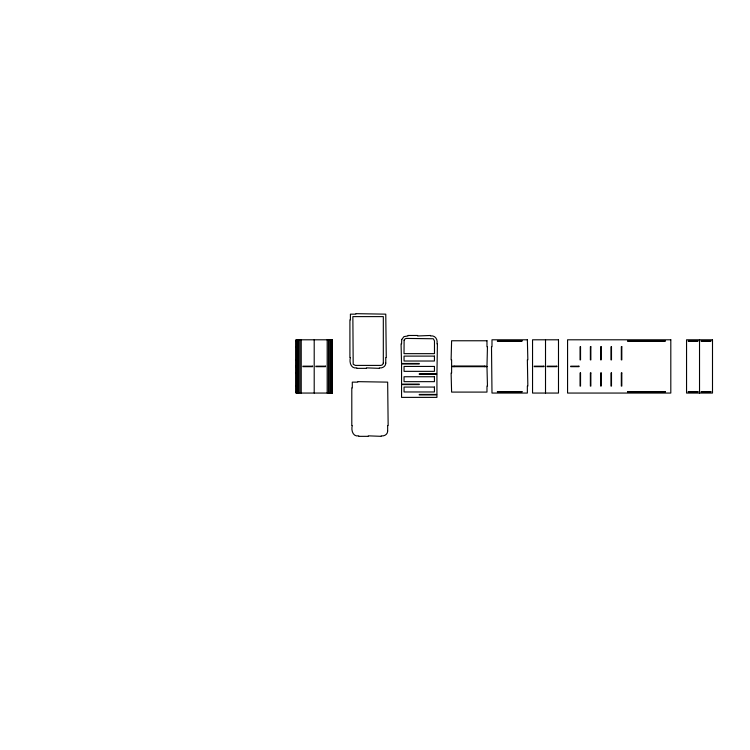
<?xml version="1.0" encoding="UTF-8"?>
<svg xmlns="http://www.w3.org/2000/svg" width="750" height="750" viewBox="0 0 750 750"><rect width="100%" height="100%" fill="white"/><g stroke="black" fill="none" stroke-linecap="round" stroke-linejoin="round"><path stroke-width="1.12" d="M296.025 340.763L296.672 340.763M331.884 340.763L332.381 340.763M296.025 341.25L296.672 341.25M331.884 341.25L332.381 341.25M296.025 346.781L296.512 346.781M331.884 346.781L332.381 346.781M296.025 359.878L296.512 359.878M331.884 359.878L332.381 359.878M296.025 366.178L296.672 366.178M331.884 366.178L332.381 366.178M454.059 366.422L484.519 366.422M296.025 366.675L296.672 366.675M331.884 366.675L332.381 366.675M296.025 372.975L296.512 372.975M331.884 372.975L332.381 372.975M296.025 386.081L296.512 386.081M331.884 386.081L332.381 386.081M296.025 391.584L296.672 391.584M331.884 391.584L332.381 391.584M296.025 392.081L296.672 392.081M331.884 392.081L332.381 392.081M699.525 339.797L699.525 393.056M545.513 339.797L545.513 393.056M484.519 366.159L484.519 366.675M454.059 366.159L454.059 366.675M332.213 339.797L332.213 393.056M331.884 339.797L331.884 393.056M331.678 339.797L331.678 393.056M331.247 339.797L331.247 393.056M330.834 339.797L330.834 393.056M330.487 339.797L330.487 393.056M329.738 339.797L329.738 393.056M328.453 339.797L328.453 393.056M327.178 339.797L327.178 393.056M314.203 339.797L314.203 393.056M301.228 339.797L301.228 393.056M299.953 339.797L299.953 393.056M298.669 339.797L298.669 393.056M297.919 339.797L297.919 393.056M297.572 339.797L297.572 393.056M297.15 339.797L297.15 393.056M296.728 339.797L296.728 393.056M296.512 339.797L296.512 393.056M296.194 339.797L296.194 393.056M383.316 362.963L382.622 364.706L380.869 365.409L355.312 365.409L353.184 364.228L352.866 316.613L383.316 316.613L383.316 362.963M385.772 363.122C385.8 366.384 382.406 368.428 379.397 367.866L379.397 368.353L366.45 367.866L366.45 368.353L356.784 368.353L356.784 367.866C350.916 369.028 349.097 362.025 350.409 357.544L349.913 357.544L349.913 319.884L350.409 319.884L350.409 314.156L355.809 314.156L355.809 313.659L385.772 314.156L386.269 357.544L385.772 357.544L385.772 363.122M387.656 431.1C387.684 434.372 384.291 436.416 381.281 435.844L381.281 436.341L368.334 435.844L368.334 436.341L358.669 436.341L358.669 435.844C352.791 437.006 350.972 430.012 352.294 425.531L351.797 425.531L351.797 387.872L352.294 387.872L352.294 382.134L357.694 382.134L357.694 381.647L387.656 382.134L388.153 425.531L387.656 425.531L387.656 431.1M401.719 339.534L401.559 343.828L401.072 343.828L401.559 363.478L419.25 363.478L419.25 363.975L401.559 363.975L401.559 384.113L419.25 384.113L419.25 384.6L401.559 384.6L401.559 397.378L436.931 397.378L436.931 394.922L419.25 394.922L419.25 394.425L436.931 394.425L436.931 374.288L419.25 374.288L419.25 373.8L436.931 373.8L437.419 343.828L436.931 343.828C438.103 339.731 435.103 334.978 430.556 335.972L430.556 335.475L417.609 335.972L417.609 335.475L407.944 335.475L407.944 335.972L403.959 336.609L401.719 339.534M404.109 340.172L404.016 353.653L434.475 353.653L434.475 340.875L433.294 338.756L406.462 338.428L405.197 338.756L404.109 340.172M332.381 339.797L296.025 339.797L296.025 393.056L332.381 393.056L332.381 339.797M527.362 339.797L491.991 339.797L491.991 346.781L491.503 346.781L491.991 393.056L527.362 393.056L527.362 386.081L527.85 386.081L527.362 359.878L527.85 359.878L527.362 339.797M558.488 339.797L532.547 339.797L532.547 393.056L558.488 393.056L558.488 339.797M670.809 339.797L567.572 339.797L567.572 393.056L670.809 393.056L670.809 339.797M712.5 339.797L686.55 339.797L686.55 393.056L712.5 393.056L712.5 339.797M486.975 340.763L451.603 340.763L451.116 359.878L451.603 359.878L451.603 366.159L486.975 366.159L487.463 346.781L486.975 346.781L486.975 340.763M521.953 340.763L497.4 340.763L497.4 341.25L521.953 341.25L521.953 340.763M665.203 340.763L627.544 340.763L627.544 341.25L665.203 341.25L665.203 340.763M697.884 340.763L688.219 340.763L688.219 341.25L697.884 341.25L697.884 340.763M710.831 340.763L701.166 340.763L701.166 341.25L710.831 341.25L710.831 340.763M580.547 346.781L580.059 346.781L580.059 359.878L580.547 359.878L580.547 346.781M590.859 346.781L590.372 346.781L590.372 359.878L590.859 359.878L590.859 346.781M601.181 346.781L600.684 346.781L600.684 359.878L601.181 359.878L601.181 346.781M611.494 346.781L611.006 346.781L611.006 359.878L611.494 359.878L611.494 346.781M621.816 346.781L621.319 346.781L621.319 359.878L621.816 359.878L621.816 346.781M434.438 356.109L404.053 356.109L404.053 361.022L434.438 361.022L434.438 356.109M312.562 366.178L302.897 366.178L302.897 366.675L312.562 366.675L312.562 366.178M325.509 366.178L315.844 366.178L315.844 366.675L325.509 366.675L325.509 366.178M543.881 366.178L534.216 366.178L534.216 366.675L543.881 366.675L543.881 366.178M556.819 366.178L547.153 366.178L547.153 366.675L556.819 366.675L556.819 366.178M578.906 366.178L570.722 366.178L570.722 366.675L578.906 366.675L578.906 366.178M434.438 366.431L404.053 366.431L404.053 371.344L434.438 371.344L434.438 366.431M486.975 366.675L451.603 366.675L451.603 372.975L451.116 372.975L451.603 392.091L486.975 392.091L486.975 386.081L487.463 386.081L486.975 366.675M580.547 372.975L580.059 372.975L580.059 386.081L580.547 386.081L580.547 372.975M590.859 372.975L590.372 372.975L590.372 386.081L590.859 386.081L590.859 372.975M601.181 372.975L600.684 372.975L600.684 386.081L601.181 386.081L601.181 372.975M611.494 372.975L611.006 372.975L611.006 386.081L611.494 386.081L611.494 372.975M621.816 372.975L621.319 372.975L621.319 386.081L621.816 386.081L621.816 372.975M434.438 376.744L404.053 376.744L404.053 381.656L434.438 381.656L434.438 376.744M434.438 387.056L404.053 387.056L404.053 391.969L434.438 391.969L434.438 387.056M521.953 391.584L497.4 391.584L497.4 392.081L521.953 392.081L521.953 391.584M665.203 391.584L627.544 391.584L627.544 392.081L665.203 392.081L665.203 391.584M697.884 391.584L688.219 391.584L688.219 392.081L697.884 392.081L697.884 391.584M710.831 391.584L701.166 391.584L701.166 392.081L710.831 392.081L710.831 391.584"/></g></svg>
